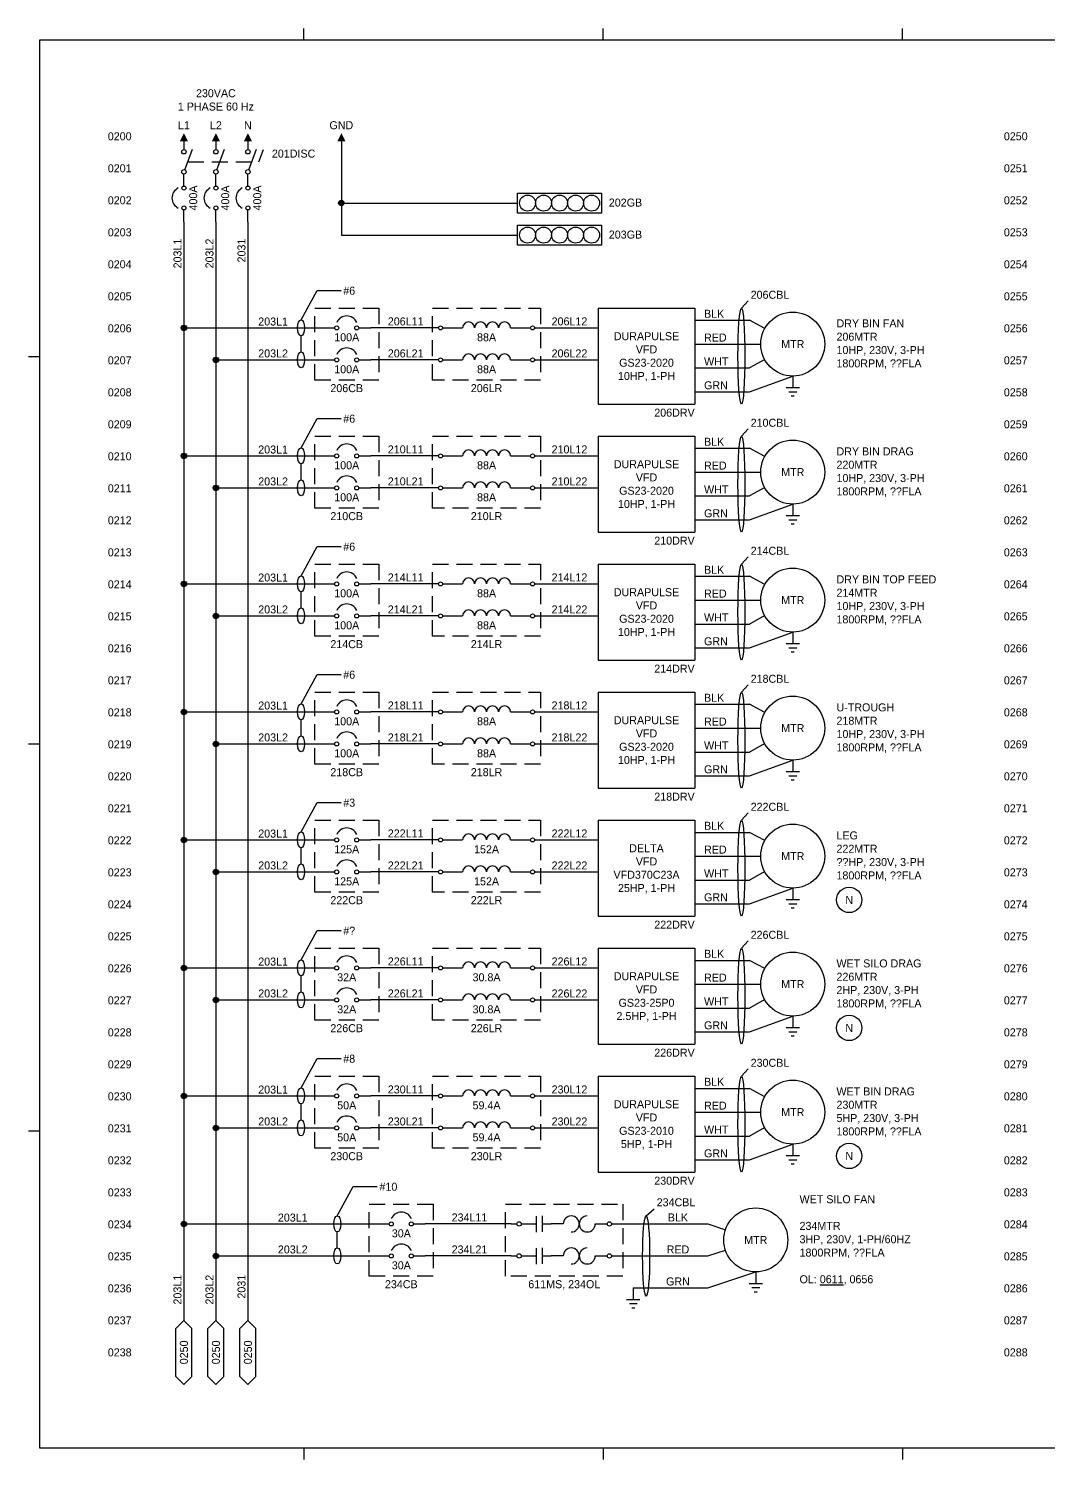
# Model space of a CAD drawing. Header units: inches. Extents: x -0.2 to 34.2, y -0.2 to 22.2.
# Drawn here: x -0.18 to 15.76, y -0.18 to 22.18 of the extents above; entities that cross this region are included whole.
import ezdxf
from ezdxf.enums import TextEntityAlignment as Align

# ---------------------------------------------------------------- set-up
doc = ezdxf.new("R2010")
doc.units = ezdxf.units.IN
doc.header["$MEASUREMENT"] = 0
doc.linetypes.add('DASHED2', pattern=[0.375, 0.25, -0.125])
for name, color, linetype in [('ATTRIBUTE', 3, 'Continuous'), ('ATTRIBUTES', 1, 'Continuous'), ('GRAPHIC', 2, 'Continuous'), ('TITLE BLOCK', 8, 'Continuous')]:
    doc.layers.add(name, color=color, linetype=linetype)

# ---------------------------------------------------------------- blocks, each defined once
blk = doc.blocks.new('*U3')
at = {"color": 4}
for s, p in [('0200', (1.247, -1.506)), ('0250', (15.247, -1.506)), ('0201', (1.247, -2.006)), ('0251', (15.247, -2.006)), ('0202', (1.247, -2.506)), ('0252', (15.247, -2.506)), ('0203', (1.247, -3.006)), ('0253', (15.247, -3.006)), ('0204', (1.247, -3.506)), ('0254', (15.247, -3.506)), ('0205', (1.247, -4.006)), ('0255', (15.247, -4.006)), ('0206', (1.247, -4.506)), ('0256', (15.247, -4.506)), ('0207', (1.247, -5.006)), ('0257', (15.247, -5.006)), ('0208', (1.247, -5.506)), ('0258', (15.247, -5.506)), ('0209', (1.247, -6.006)), ('0259', (15.247, -6.006)), ('0210', (1.247, -6.506)), ('0260', (15.247, -6.506)), ('0211', (1.247, -7.006)), ('0261', (15.247, -7.006)), ('0212', (1.247, -7.506)), ('0262', (15.247, -7.506)), ('0213', (1.247, -8.006)), ('0263', (15.247, -8.006)), ('0214', (1.247, -8.506)), ('0264', (15.247, -8.506)), ('0215', (1.247, -9.006)), ('0265', (15.247, -9.006)), ('0216', (1.247, -9.506)), ('0266', (15.247, -9.506)), ('0217', (1.247, -10.006)), ('0267', (15.247, -10.006)), ('0218', (1.247, -10.506)), ('0268', (15.247, -10.506)), ('0219', (1.247, -11.006)), ('0269', (15.247, -11.006)), ('0220', (1.247, -11.506)), ('0270', (15.247, -11.506)), ('0221', (1.247, -12.006)), ('0271', (15.247, -12.006)), ('0222', (1.247, -12.506)), ('0272', (15.247, -12.506)), ('0223', (1.247, -13.006)), ('0273', (15.247, -13.006)), ('0224', (1.247, -13.506)), ('0274', (15.247, -13.506)), ('0225', (1.247, -14.006)), ('0275', (15.247, -14.006)), ('0226', (1.247, -14.506)), ('0276', (15.247, -14.506)), ('0227', (1.247, -15.006)), ('0277', (15.247, -15.006)), ('0228', (1.247, -15.506)), ('0278', (15.247, -15.506)), ('0229', (1.247, -16.006)), ('0279', (15.247, -16.006)), ('0230', (1.247, -16.506)), ('0280', (15.247, -16.506)), ('0231', (1.247, -17.006)), ('0281', (15.247, -17.006)), ('0232', (1.247, -17.506)), ('0282', (15.247, -17.506)), ('0233', (1.247, -18.006)), ('0283', (15.247, -18.006)), ('0234', (1.247, -18.506)), ('0284', (15.247, -18.506)), ('0235', (1.247, -19.006)), ('0285', (15.247, -19.006)), ('0236', (1.247, -19.506)), ('0286', (15.247, -19.506)), ('0237', (1.247, -20.006)), ('0287', (15.247, -20.006)), ('0238', (1.247, -20.506)), ('0288', (15.247, -20.506))]:
    blk.add_text(s, height=0.125, dxfattribs=at).set_placement(p, align=Align.MIDDLE_CENTER)
blk = doc.blocks.new('WIRE NODE')
h = blk.add_hatch(color=256)
edge = h.paths.add_edge_path()
edge.add_arc((0, 0), 0.0428, 0, 360)
blk.add_circle((0, 0), 0.0428)
blk = doc.blocks.new('_PTR3PHU')
at = {"layer": 'GRAPHIC'}
blk.add_solid([(-0.062, 0), (0.063, 0), (0.001, 0.125)], dxfattribs=at)
at = {"layer": 'ATTRIBUTES'}
blk.add_attdef('WIRENO', text='', height=0.125, dxfattribs=at).set_placement((0, 0.25), align=Align.MIDDLE)
at = {"layer": 'ATTRIBUTES', "flags": 3}
blk.add_attdef('CONNECTION', (0, 0), '', height=0.125, dxfattribs=at)
at = {"layer": 'ATTRIBUTES'}
blk.add_attdef('TERMNO', (0.147, -0.188), '', height=0.125, dxfattribs=at)
blk = doc.blocks.new('_GBUS')
at = {"layer": 'GRAPHIC'}
blk.add_lwpolyline([(-0.00025, -0.15625), (-0.00025, 0.15625), (1.31225, 0.15625), (1.31225, -0.15625)], close=True, dxfattribs=at)
for centre in [(0.156, 0), (0.406, 0), (0.656, 0), (0.906, 0), (1.156, 0)]:
    blk.add_circle(centre, 0.125, dxfattribs=at)
at = {"layer": 'ATTRIBUTES'}
for p in [(1.31225, 0.437495), (1.31225, 0.28125)]:
    blk.add_attdef('DESCRIPTION', p, '', height=0.125, dxfattribs=at)
blk.add_attdef('DESCRIPTOR', text='', height=0.125, dxfattribs=at).set_placement((-0.219, -0.0625), align=Align.RIGHT)
blk = doc.blocks.new('_LDISCV')
at = {"layer": 'GRAPHIC'}
for p, q in [((0.013, -0.315), (0.136, 0.005)), ((0.513, -0.315), (0.636, 0.005)), ((1.013, -0.315), (1.136, 0.005))]:
    blk.add_line(p, q, dxfattribs=at)
at = {"layer": 'GRAPHIC', "linetype": 'DASHED2'}
for p, q in [((1.172, -0.189), (1.243, 0.003)), ((0.061, -0.189), (1.172, -0.189))]:
    blk.add_line(p, q, dxfattribs=at)
at = {"layer": 'GRAPHIC'}
for centre in [(0, -0.034), (0.5, -0.034), (1, -0.034), (0, -0.347), (0.5, -0.347), (1, -0.347)]:
    blk.add_circle(centre, 0.0344, dxfattribs=at)
at = {"layer": 'ATTRIBUTES'}
for tag, p in [('DESCRIPTOR', (1.375, -0.125)), ('RATING', (1.375, -0.312))]:
    blk.add_attdef(tag, p, '', height=0.125, dxfattribs=at)
blk = doc.blocks.new('*U16')
at = {"layer": 'TITLE BLOCK'}
for p, q in [((0, -22.002), (0, 0)), ((0, 0), (33.98, 0)), ((4.125, 0), (4.125, 0.176)), ((8.801, 0), (8.801, 0.176)), ((13.476, 0), (13.476, 0.176)), ((0, -4.951), (-0.176, -4.951)), ((0, -11.001), (-0.176, -11.001)), ((0, -17.052), (-0.176, -17.052)), ((33.98, -22.002), (0, -22.002)), ((4.125, -22.002), (4.125, -22.178)), ((8.801, -22.002), (8.801, -22.178)), ((13.476, -22.002), (13.476, -22.178))]:
    blk.add_line(p, q, dxfattribs=at)
at = {"layer": 'ATTRIBUTE'}
for tag, height, p in [('DESDATE', 0.138, (29.855, -20.363)), ('DESCRIPTION1', 0.138, (29.029, -20.894)), ('SHEET', 0.22, (26.554, -21.287)), ('DESCRIPTION2', 0.138, (29.029, -21.117)), ('MACHNAME1', 0.138, (29.029, -21.614)), ('DRAWINGNUM', 0.22, (32.33, -21.7)), ('MACHNAME2', 0.138, (29.029, -21.837))]:
    blk.add_attdef(tag, text='', height=height, dxfattribs=at).set_placement(p, align=Align.MIDDLE)
blk.add_attdef('TOTAL', text='', height=0.22, dxfattribs=at).set_placement((26.554, -21.837), align=Align.MIDDLE_CENTER)
blk = doc.blocks.new('BREAKER_2_POLE')
at = {"layer": 'GRAPHIC'}
for p, q in [((0, 0), (0.188, 0)), ((0.563, 0), (0.75, 0)), ((0, -0.5), (0.188, -0.5)), ((0.563, -0.5), (0.75, -0.5))]:
    blk.add_line(p, q, dxfattribs=at)
at = {"layer": 'GRAPHIC', "linetype": 'DASHED2'}
blk.add_lwpolyline([(-0.125, 0.309), (0.875, 0.309), (0.875, -0.816), (-0.125, -0.816)], close=True, dxfattribs=at)
at = {"layer": 'GRAPHIC'}
for centre in [(0.219, 0), (0.531, 0), (0.219, -0.5), (0.531, -0.5)]:
    blk.add_circle(centre, 0.0312, dxfattribs=at)
for centre in [(0.375, 0.014), (0.375, -0.486)]:
    blk.add_arc(centre, 0.173, 25, 155, dxfattribs=at)
at = {"color": 1}
for tag, p in [('RATING1', (0.375, -0.146)), ('RATING2', (0.375, -0.646)), ('DEVICE_NUMBER', (0.375, -0.941))]:
    blk.add_attdef(tag, text='', height=0.125, dxfattribs=at).set_placement(p, align=Align.MIDDLE_CENTER)
blk = doc.blocks.new('*U22')
at = {"layer": 'GRAPHIC'}
for p, q in [((0.031, 0), (0.344, 0)), ((1.094, 0), (1.406, 0)), ((0.031, -0.5), (0.344, -0.5)), ((1.094, -0.5), (1.406, -0.5))]:
    blk.add_line(p, q, dxfattribs=at)
at = {"layer": 'GRAPHIC', "linetype": 'DASHED2'}
blk.add_lwpolyline([(-0.125, 0.309), (1.563, 0.309), (1.563, -0.816), (-0.125, -0.816)], close=True, dxfattribs=at)
at = {"layer": 'GRAPHIC'}
for centre in [(0, 0), (1.438, 0), (0, -0.5), (1.438, -0.5)]:
    blk.add_circle(centre, 0.0312, dxfattribs=at)
for centre in [(0.438, 0), (0.625, 0), (0.812, 0), (1, 0), (0.438, -0.5), (0.625, -0.5), (0.812, -0.5), (1, -0.5)]:
    blk.add_arc(centre, 0.0938, 0, 180, dxfattribs=at)
at = {"color": 1}
for tag, p in [('RATING1', (0.719, -0.146)), ('RATING2', (0.719, -0.646)), ('DEVICE_NUMBER', (0.719, -0.941))]:
    blk.add_attdef(tag, text='', height=0.125, dxfattribs=at).set_placement(p, align=Align.MIDDLE_CENTER)
blk = doc.blocks.new('MS_2_POLE')
at = {"layer": 'GRAPHIC'}
for p, q in [((0, 0), (0.09, 0)), ((0.157, 0), (0.389, 0)), ((0.389, 0.124), (0.389, -0.126)), ((0.482, 0.125), (0.482, -0.125)), ((0.482, 0), (0.626, 0)), ((0.814, 0), (0.626, 0)), ((1.313, 0), (1.5, 0)), ((1.567, 0), (1.657, 0)), ((0.389, -0.376), (0.389, -0.626)), ((0.482, -0.375), (0.482, -0.625)), ((0, -0.5), (0.09, -0.5)), ((0.157, -0.5), (0.389, -0.5)), ((0.482, -0.5), (0.626, -0.5)), ((0.814, -0.5), (0.626, -0.5)), ((1.313, -0.5), (1.5, -0.5)), ((1.567, -0.5), (1.657, -0.5))]:
    blk.add_line(p, q, dxfattribs=at)
at = {"layer": 'GRAPHIC', "linetype": 'DASHED2'}
blk.add_lwpolyline([(-0.088, 0.309), (1.745, 0.309), (1.745, -0.816), (-0.088, -0.816)], close=True, dxfattribs=at)
at = {"layer": 'GRAPHIC'}
for centre in [(0.124, 0), (1.534, 0), (0.124, -0.5), (1.534, -0.5)]:
    blk.add_circle(centre, 0.0336, dxfattribs=at)
for centre, start, end in [((0.938, 0), 270, 180), ((1.188, 0), 90, 0), ((0.938, -0.5), 270, 180), ((1.188, -0.5), 90, 0)]:
    blk.add_arc(centre, 0.125, start, end, dxfattribs=at)
at = {"color": 1}
blk.add_attdef('DEVICE_NUMBER', text='', height=0.125, dxfattribs=at).set_placement((0.829, -0.941), align=Align.MIDDLE_CENTER)
blk = doc.blocks.new('GROUND SYMBOL')
at = {"layer": 'GRAPHIC'}
for p, q in [((0, 0), (0, -0.178)), ((-0.105, -0.178), (0.105, -0.178)), ((-0.061, -0.243), (0.061, -0.243)), ((-0.023, -0.308), (0.023, -0.308))]:
    blk.add_line(p, q, dxfattribs=at)
blk = doc.blocks.new('A$C005E71B8')
at = {"layer": 'GRAPHIC', "linetype": 'Continuous'}
blk.add_circle((0.5, 0), 0.5, dxfattribs=at)
blk.add_blockref('GROUND SYMBOL', (0.5, -0.5))
at = {"layer": 'ATTRIBUTES'}
blk.add_text('MTR', height=0.125, dxfattribs=at).set_placement((0.5, 0), align=Align.MIDDLE_CENTER)
blk = doc.blocks.new('WIRE REFERENCE')
at = {"color": 4}
for p, q in [((0.125, 0.125), (0, 0)), ((0.125, -0.125), (0, 0)), ((0.125, 0.125), (0.875, 0.125)), ((0.875, 0.125), (1, 0)), ((0.875, -0.125), (1, 0)), ((0.125, -0.125), (0.875, -0.125))]:
    blk.add_line(p, q, dxfattribs=at)
blk.add_attdef('LNXXXX', text='', height=0.125, dxfattribs=at).set_placement((0.5, 0), align=Align.MIDDLE_CENTER)
blk = doc.blocks.new('BREAKER_3_POLE')
at = {"layer": 'GRAPHIC'}
for p, q in [((0, 0.562), (0, 0.75)), ((0.5, 0.562), (0.5, 0.75)), ((1, 0.562), (1, 0.75)), ((0, 0), (0, 0.188)), ((0.5, 0), (0.5, 0.188)), ((1, 0), (1, 0.188))]:
    blk.add_line(p, q, dxfattribs=at)
for centre in [(0, 0.531), (0.5, 0.531), (1, 0.531), (0, 0.219), (0.5, 0.219), (1, 0.219)]:
    blk.add_circle(centre, 0.0312, dxfattribs=at)
for centre in [(-0.014, 0.375), (0.486, 0.375), (0.986, 0.375)]:
    blk.add_arc(centre, 0.173, 115, 245, dxfattribs=at)
at = {"color": 1}
for p in [(0.146, 0.375), (0.646, 0.375), (1.146, 0.375)]:
    blk.add_attdef('400A', text='', height=0.125, rotation=90, dxfattribs=at).set_placement(p, align=Align.MIDDLE_CENTER)
blk = doc.blocks.new('DURAPULSE_GS23_VFD')
at = {"color": 2}
for p, q in [((0, 0.309), (1.506, 0.309)), ((0, 0.309), (0, -1.189)), ((1.506, 0.309), (1.506, -1.189)), ((0, -1.189), (1.506, -1.189))]:
    blk.add_line(p, q, dxfattribs=at)
at = {"color": 1}
blk.add_text('VFD', height=0.125, dxfattribs=at).set_placement((0.753, -0.336), align=Align.MIDDLE_CENTER)
for tag, p in [('MANUFACTURER', (0.753, -0.129)), ('MODEL', (0.753, -0.544)), ('HP', (0.753, -0.751))]:
    blk.add_attdef(tag, text='', height=0.125, dxfattribs=at).set_placement(p, align=Align.MIDDLE_CENTER)
blk.add_attdef('DEVICE_NUMBER', text='', height=0.125, dxfattribs=at).set_placement((1.506, -1.261), align=Align.TOP_RIGHT)
blk = doc.blocks.new('NORTH_CABINET')
at = {"linetype": 'Continuous'}
blk.add_circle((0, 0), 0.198, dxfattribs=at)
blk.add_text('N', height=0.125, dxfattribs=at).set_placement((0, 0), align=Align.MIDDLE)

msp = doc.modelspace()

# ---------------------------------------------------------------- linework, layer by layer
for p, q in [((2.25, 20.419), (2.25, 20.288)), ((2.75, 20.419), (2.75, 20.288)), ((3.25, 20.419), (3.25, 20.288)), ((4.71, 20.419), (4.71, 18.953)), ((4.71, 19.453), (7.464, 19.453)), ((2.25, 19.157), (2.25, 1.996)), ((2.75, 19.157), (2.75, 1.996)), ((3.25, 19.157), (3.25, 1.996)), ((4.71, 18.953), (7.464, 18.953)), ((4.081, 17.627), (4.331, 18.085)), ((4.331, 18.085), (4.706, 18.085)), ((10.961, 17.809), (11.065, 17.925)), ((2.25, 17.502), (4.419, 17.502)), ((6.229, 17.502), (5.169, 17.502)), ((7.731, 17.502), (8.727, 17.502)), ((10.231, 17.621), (11.089, 17.621)), ((11.325, 17.491), (11.089, 17.621)), ((4.081, 17.127), (4.081, 17.377)), ((10.231, 17.249), (11.263, 17.249)), ((2.75, 17.002), (4.419, 17.002)), ((6.229, 17.002), (5.169, 17.002)), ((7.731, 17.002), (8.727, 17.002)), ((11.325, 17.007), (11.089, 16.876)), ((10.231, 16.876), (11.089, 16.876)), ((11.089, 16.504), (11.763, 16.749)), ((10.231, 16.504), (11.089, 16.504)), ((4.081, 15.627), (4.331, 16.085)), ((4.331, 16.085), (4.706, 16.085)), ((10.961, 15.809), (11.065, 15.925)), ((2.25, 15.502), (4.419, 15.502)), ((6.229, 15.502), (5.169, 15.502)), ((7.731, 15.502), (8.727, 15.502)), ((10.231, 15.621), (11.089, 15.621)), ((11.325, 15.491), (11.089, 15.621)), ((4.081, 15.127), (4.081, 15.377)), ((10.231, 15.249), (11.263, 15.249)), ((2.75, 15.002), (4.419, 15.002)), ((6.229, 15.002), (5.169, 15.002)), ((7.731, 15.002), (8.727, 15.002)), ((11.325, 15.007), (11.089, 14.876)), ((10.231, 14.876), (11.089, 14.876)), ((11.089, 14.504), (11.763, 14.749)), ((10.231, 14.504), (11.089, 14.504)), ((4.081, 13.627), (4.331, 14.085)), ((4.331, 14.085), (4.706, 14.085)), ((10.961, 13.809), (11.065, 13.925)), ((2.25, 13.502), (4.419, 13.502)), ((6.229, 13.502), (5.169, 13.502)), ((7.731, 13.502), (8.727, 13.502)), ((10.231, 13.621), (11.089, 13.621)), ((11.325, 13.491), (11.089, 13.621)), ((4.081, 13.127), (4.081, 13.377)), ((10.231, 13.249), (11.263, 13.249)), ((2.75, 13.002), (4.419, 13.002)), ((6.229, 13.002), (5.169, 13.002)), ((7.731, 13.002), (8.727, 13.002)), ((11.325, 13.007), (11.089, 12.876)), ((10.231, 12.876), (11.089, 12.876)), ((11.089, 12.504), (11.763, 12.749)), ((10.231, 12.504), (11.089, 12.504)), ((4.081, 11.627), (4.331, 12.085)), ((4.331, 12.085), (4.706, 12.085)), ((10.961, 11.809), (11.065, 11.925)), ((2.25, 11.502), (4.419, 11.502)), ((6.229, 11.502), (5.169, 11.502)), ((7.731, 11.502), (8.727, 11.502)), ((10.231, 11.621), (11.089, 11.621)), ((11.325, 11.491), (11.089, 11.621)), ((4.081, 11.127), (4.081, 11.377)), ((10.231, 11.249), (11.263, 11.249)), ((2.75, 11.002), (4.419, 11.002)), ((6.229, 11.002), (5.169, 11.002)), ((7.731, 11.002), (8.727, 11.002)), ((11.325, 11.007), (11.089, 10.876)), ((10.231, 10.876), (11.089, 10.876)), ((11.089, 10.504), (11.763, 10.749)), ((10.231, 10.504), (11.089, 10.504)), ((4.081, 9.627), (4.331, 10.085)), ((4.331, 10.085), (4.706, 10.085)), ((10.961, 9.809), (11.065, 9.925)), ((10.231, 9.621), (11.089, 9.621)), ((11.325, 9.491), (11.089, 9.621)), ((2.25, 9.502), (4.419, 9.502)), ((6.229, 9.502), (5.169, 9.502)), ((7.731, 9.502), (8.727, 9.502)), ((4.081, 9.127), (4.081, 9.377)), ((10.231, 9.249), (11.263, 9.249)), ((2.75, 9.002), (4.419, 9.002)), ((6.229, 9.002), (5.169, 9.002)), ((7.731, 9.002), (8.727, 9.002)), ((11.325, 9.007), (11.089, 8.876)), ((10.231, 8.876), (11.089, 8.876)), ((11.089, 8.504), (11.763, 8.749)), ((10.231, 8.504), (11.089, 8.504)), ((4.081, 7.627), (4.331, 8.085)), ((4.331, 8.085), (4.706, 8.085)), ((10.961, 7.809), (11.065, 7.925)), ((10.231, 7.621), (11.089, 7.621)), ((11.325, 7.491), (11.089, 7.621)), ((2.25, 7.502), (4.419, 7.502)), ((4.081, 7.127), (4.081, 7.377)), ((6.229, 7.502), (5.169, 7.502)), ((7.731, 7.502), (8.727, 7.502)), ((10.231, 7.249), (11.263, 7.249)), ((2.75, 7.002), (4.419, 7.002)), ((6.229, 7.002), (5.169, 7.002)), ((7.731, 7.002), (8.727, 7.002)), ((11.325, 7.007), (11.089, 6.876)), ((10.231, 6.876), (11.089, 6.876)), ((11.089, 6.504), (11.763, 6.749)), ((10.231, 6.504), (11.089, 6.504)), ((4.081, 5.627), (4.331, 6.085)), ((4.331, 6.085), (4.706, 6.085)), ((10.961, 5.809), (11.065, 5.925)), ((10.231, 5.621), (11.089, 5.621)), ((11.325, 5.491), (11.089, 5.621)), ((2.25, 5.502), (4.419, 5.502)), ((4.081, 5.127), (4.081, 5.377)), ((6.229, 5.502), (5.169, 5.502)), ((7.731, 5.502), (8.727, 5.502)), ((10.231, 5.249), (11.263, 5.249)), ((2.75, 5.002), (4.419, 5.002)), ((6.229, 5.002), (5.169, 5.002)), ((7.731, 5.002), (8.727, 5.002)), ((11.325, 5.007), (11.089, 4.876)), ((10.231, 4.876), (11.089, 4.876)), ((11.089, 4.504), (11.763, 4.749)), ((10.231, 4.504), (11.089, 4.504)), ((4.647, 3.627), (4.897, 4.085)), ((4.897, 4.085), (5.272, 4.085)), ((9.472, 3.629), (9.597, 3.736)), ((2.25, 3.502), (5.272, 3.502)), ((4.647, 3.127), (4.647, 3.377)), ((7.364, 3.502), (6.022, 3.502)), ((9.021, 3.502), (10.435, 3.502)), ((10.435, 3.502), (10.711, 3.41)), ((2.75, 3.002), (5.272, 3.002)), ((7.364, 3.002), (6.022, 3.002)), ((9.021, 3.002), (10.435, 3.002)), ((10.435, 3.002), (10.711, 3.094)), ((10.435, 2.502), (11.185, 2.752)), ((9.271, 2.502), (10.435, 2.502))]:
    msp.add_line(p, q)
for centre, major_axis, ratio in [((10.961, 17.062), (0, 0.746), 0.073211), ((4.081, 17.502), (0, 0.125), 0.437098), ((4.081, 17.002), (0, 0.125), 0.437098), ((10.961, 15.062), (0, 0.746), 0.073211), ((4.081, 15.502), (0, 0.125), 0.437098), ((4.081, 15.002), (0, 0.125), 0.437098), ((10.961, 13.062), (0, 0.746), 0.073211), ((4.081, 13.502), (0, 0.125), 0.437098), ((4.081, 13.002), (0, 0.125), 0.437098), ((4.081, 11.502), (0, 0.125), 0.437098), ((10.961, 11.062), (0, 0.746), 0.073211), ((4.081, 11.002), (0, 0.125), 0.437098), ((4.081, 9.502), (0, 0.125), 0.437098), ((10.961, 9.062), (0, 0.746), 0.073211), ((4.081, 9.002), (0, 0.125), 0.437098), ((4.081, 7.502), (0, 0.125), 0.437098), ((10.961, 7.062), (0, 0.746), 0.073211), ((4.081, 7.002), (0, 0.125), 0.437098), ((4.081, 5.502), (0, 0.125), 0.437098), ((10.961, 5.062), (0, 0.746), 0.073211), ((4.081, 5.002), (0, 0.125), 0.437098), ((4.647, 3.502), (0, 0.125), 0.437098), ((9.472, 3.002), (0, 0.626), 0.087229), ((4.647, 3.002), (0, 0.125), 0.437098)]:
    msp.add_ellipse(centre, major_axis=major_axis, ratio=ratio)

# ---------------------------------------------------------------- block references
for name, p in [('*U16', (0, 22.002)), ('*U3', (0, 22.002)), ('WIRE NODE', (4.71, 19.453)), ('A$C005E71B8', (11.263, 17.249)), ('WIRE NODE', (2.25, 17.502)), ('WIRE NODE', (2.75, 17.002)), ('A$C005E71B8', (11.263, 15.249)), ('WIRE NODE', (2.25, 15.502)), ('WIRE NODE', (2.75, 15.002)), ('A$C005E71B8', (11.263, 13.249)), ('WIRE NODE', (2.25, 13.502)), ('WIRE NODE', (2.75, 13.002)), ('A$C005E71B8', (11.263, 11.249)), ('WIRE NODE', (2.25, 11.502)), ('WIRE NODE', (2.75, 11.002)), ('A$C005E71B8', (11.263, 9.249)), ('WIRE NODE', (2.25, 9.502)), ('WIRE NODE', (2.75, 9.002)), ('NORTH_CABINET', (12.645, 8.565)), ('A$C005E71B8', (11.263, 7.249)), ('WIRE NODE', (2.25, 7.502)), ('WIRE NODE', (2.75, 7.002)), ('NORTH_CABINET', (12.645, 6.565)), ('A$C005E71B8', (11.263, 5.249)), ('WIRE NODE', (2.25, 5.502)), ('WIRE NODE', (2.75, 5.002)), ('NORTH_CABINET', (12.645, 4.565)), ('A$C005E71B8', (10.685, 3.252)), ('WIRE NODE', (2.25, 3.502)), ('WIRE NODE', (2.75, 3.002)), ('GROUND SYMBOL', (9.271, 2.502))]:
    msp.add_blockref(name, p)
for name, p, values in [('_PTR3PHU', (2.25, 20.419), {'WIRENO': 'L1'}), ('_PTR3PHU', (2.75, 20.419), {'WIRENO': 'L2'}), ('_PTR3PHU', (3.25, 20.419), {'WIRENO': 'N'}), ('_PTR3PHU', (4.71, 20.419), {'WIRENO': 'GND'}), ('_LDISCV', (2.25, 20.288), {'DESCRIPTOR': '201DISC'}), ('BREAKER_2_POLE', (4.419, 17.502), {'RATING1': '100A', 'RATING2': '100A', 'DEVICE_NUMBER': '206CB'}), ('*U22', (6.26, 17.502), {'DEVICE_NUMBER': '206LR', 'RATING1': '88A', 'RATING2': '88A'}), ('DURAPULSE_GS23_VFD', (8.725, 17.502), {'MANUFACTURER': 'DURAPULSE', 'MODEL': 'GS23-2020', 'HP': '10HP, 1-PH', 'DEVICE_NUMBER': '206DRV'}), ('BREAKER_2_POLE', (4.419, 15.502), {'RATING1': '100A', 'RATING2': '100A', 'DEVICE_NUMBER': '210CB'}), ('*U22', (6.26, 15.502), {'DEVICE_NUMBER': '210LR', 'RATING1': '88A', 'RATING2': '88A'}), ('DURAPULSE_GS23_VFD', (8.725, 15.502), {'MANUFACTURER': 'DURAPULSE', 'MODEL': 'GS23-2020', 'HP': '10HP, 1-PH', 'DEVICE_NUMBER': '210DRV'}), ('BREAKER_2_POLE', (4.419, 13.502), {'RATING1': '100A', 'RATING2': '100A', 'DEVICE_NUMBER': '214CB'}), ('*U22', (6.26, 13.502), {'DEVICE_NUMBER': '214LR', 'RATING1': '88A', 'RATING2': '88A'}), ('DURAPULSE_GS23_VFD', (8.725, 13.502), {'MANUFACTURER': 'DURAPULSE', 'MODEL': 'GS23-2020', 'HP': '10HP, 1-PH', 'DEVICE_NUMBER': '214DRV'}), ('BREAKER_2_POLE', (4.419, 11.502), {'RATING1': '100A', 'RATING2': '100A', 'DEVICE_NUMBER': '218CB'}), ('*U22', (6.26, 11.502), {'DEVICE_NUMBER': '218LR', 'RATING1': '88A', 'RATING2': '88A'}), ('DURAPULSE_GS23_VFD', (8.725, 11.502), {'MANUFACTURER': 'DURAPULSE', 'MODEL': 'GS23-2020', 'HP': '10HP, 1-PH', 'DEVICE_NUMBER': '218DRV'}), ('BREAKER_2_POLE', (4.419, 9.502), {'RATING1': '125A', 'RATING2': '125A', 'DEVICE_NUMBER': '222CB'}), ('*U22', (6.26, 9.502), {'DEVICE_NUMBER': '222LR', 'RATING1': '152A', 'RATING2': '152A'}), ('DURAPULSE_GS23_VFD', (8.725, 9.502), {'MANUFACTURER': 'DELTA', 'MODEL': 'VFD370C23A', 'HP': '25HP, 1-PH', 'DEVICE_NUMBER': '222DRV'}), ('BREAKER_2_POLE', (4.419, 7.502), {'RATING1': '32A', 'RATING2': '32A', 'DEVICE_NUMBER': '226CB'}), ('*U22', (6.26, 7.502), {'DEVICE_NUMBER': '226LR', 'RATING1': '30.8A', 'RATING2': '30.8A'}), ('DURAPULSE_GS23_VFD', (8.725, 7.502), {'MANUFACTURER': 'DURAPULSE', 'MODEL': 'GS23-25P0', 'HP': '2.5HP, 1-PH', 'DEVICE_NUMBER': '226DRV'}), ('BREAKER_2_POLE', (4.419, 5.502), {'RATING1': '50A', 'RATING2': '50A', 'DEVICE_NUMBER': '230CB'}), ('*U22', (6.26, 5.502), {'DEVICE_NUMBER': '230LR', 'RATING1': '59.4A', 'RATING2': '59.4A'}), ('DURAPULSE_GS23_VFD', (8.725, 5.502), {'MANUFACTURER': 'DURAPULSE', 'MODEL': 'GS23-2010', 'HP': '5HP, 1-PH', 'DEVICE_NUMBER': '230DRV'}), ('BREAKER_2_POLE', (5.272, 3.502), {'RATING1': '30A', 'RATING2': '30A', 'DEVICE_NUMBER': '234CB'}), ('MS_2_POLE', (7.364, 3.502), {'DEVICE_NUMBER': '611MS, 234OL'})]:
    msp.add_blockref(name, p).add_auto_attribs(values)
ref = msp.add_blockref('BREAKER_3_POLE', (2.25, 19.157))
ref.add_attrib('400A', '400A', dxfattribs={"color": 1, "height": 0.125, "rotation": 90}).set_placement((3.396, 19.532), align=Align.MIDDLE_CENTER)
ref.add_attrib('400A', '400A', dxfattribs={"color": 1, "height": 0.125, "rotation": 90}).set_placement((2.896, 19.532), align=Align.MIDDLE_CENTER)
ref.add_attrib('400A', '400A', dxfattribs={"color": 1, "height": 0.125, "rotation": 90}).set_placement((2.396, 19.532), align=Align.MIDDLE_CENTER)
ref = msp.add_blockref('_GBUS', (7.464, 19.453))
ref.add_attrib('DESCRIPTION', '202GB', (8.889, 19.398), dxfattribs={"layer": 'ATTRIBUTES', "height": 0.125})
ref = msp.add_blockref('_GBUS', (7.464, 18.953))
ref.add_attrib('DESCRIPTION', '203GB', (8.889, 18.898), dxfattribs={"layer": 'ATTRIBUTES', "height": 0.125})
at = {"rotation": 90}
for p in [(2.25, 0.996), (2.75, 0.996), (3.25, 0.996)]:
    msp.add_blockref('WIRE REFERENCE', p, dxfattribs=at).add_auto_attribs({'LNXXXX': '0250'})

# ---------------------------------------------------------------- texts
for s, p in [('1 PHASE 60 Hz', (2.75, 20.961)), ('230VAC', (2.75, 21.169))]:
    msp.add_text(s, height=0.125).set_placement(p, align=Align.MIDDLE)
for s, p in [('203L1', (2.25, 18.897)), ('203L2', (2.75, 18.897)), ('2031', (3.25, 18.897)), ('203L1', (2.25, 2.708)), ('203L2', (2.75, 2.708)), ('2031', (3.25, 2.708))]:
    msp.add_text(s, height=0.125, rotation=90).set_placement(p, align=Align.BOTTOM_RIGHT)
for s, p in [('#6', (4.74, 17.984)), ('206CBL', (11.105, 17.92)), ('BLK', (10.377, 17.623)), ('RED', (10.377, 17.251)), ('WHT', (10.377, 16.878)), ('GRN', (10.377, 16.506)), ('#6', (4.74, 15.984)), ('210CBL', (11.105, 15.92)), ('BLK', (10.377, 15.623)), ('RED', (10.377, 15.251)), ('WHT', (10.377, 14.878)), ('GRN', (10.377, 14.506)), ('#6', (4.74, 13.984)), ('214CBL', (11.105, 13.92)), ('BLK', (10.377, 13.623)), ('RED', (10.377, 13.251)), ('WHT', (10.377, 12.878)), ('GRN', (10.377, 12.506)), ('#6', (4.74, 11.984)), ('218CBL', (11.105, 11.92)), ('BLK', (10.377, 11.623)), ('RED', (10.377, 11.251)), ('WHT', (10.377, 10.878)), ('GRN', (10.377, 10.506)), ('#3', (4.74, 9.984)), ('222CBL', (11.105, 9.92)), ('BLK', (10.377, 9.623)), ('RED', (10.377, 9.251)), ('WHT', (10.377, 8.878)), ('GRN', (10.377, 8.506)), ('#?', (4.74, 7.984)), ('226CBL', (11.105, 7.92)), ('BLK', (10.377, 7.623)), ('RED', (10.377, 7.251)), ('WHT', (10.377, 6.878)), ('GRN', (10.377, 6.506)), ('#8', (4.74, 5.984)), ('230CBL', (11.105, 5.92)), ('BLK', (10.377, 5.623)), ('RED', (10.377, 5.251)), ('WHT', (10.377, 4.878)), ('GRN', (10.377, 4.506)), ('#10', (5.306, 3.984)), ('234CBL', (9.637, 3.741))]:
    msp.add_text(s, height=0.125).set_placement(p, align=Align.BOTTOM_LEFT)
for s, p in [('203L1', (3.644, 17.502)), ('206L11', (5.715, 17.504)), ('206L12', (8.274, 17.504)), ('203L2', (3.644, 17.004)), ('206L21', (5.715, 17.004)), ('206L22', (8.274, 17.004)), ('203L1', (3.644, 15.502)), ('210L11', (5.715, 15.504)), ('210L12', (8.274, 15.504)), ('203L2', (3.644, 15.004)), ('210L21', (5.715, 15.004)), ('210L22', (8.274, 15.004)), ('203L1', (3.644, 13.502)), ('214L11', (5.715, 13.504)), ('214L12', (8.274, 13.504)), ('203L2', (3.644, 13.004)), ('214L21', (5.715, 13.004)), ('214L22', (8.274, 13.004)), ('203L1', (3.644, 11.502)), ('218L11', (5.715, 11.504)), ('218L12', (8.274, 11.504)), ('203L2', (3.644, 11.004)), ('218L21', (5.715, 11.004)), ('218L22', (8.274, 11.004)), ('203L1', (3.644, 9.502)), ('222L11', (5.715, 9.504)), ('222L12', (8.274, 9.504)), ('203L2', (3.644, 9.004)), ('222L21', (5.715, 9.004)), ('222L22', (8.274, 9.004)), ('203L1', (3.644, 7.502)), ('226L11', (5.715, 7.504)), ('226L12', (8.274, 7.504)), ('203L2', (3.644, 7.004)), ('226L21', (5.715, 7.004)), ('226L22', (8.274, 7.004)), ('203L1', (3.644, 5.502)), ('230L11', (5.715, 5.504)), ('230L12', (8.274, 5.504)), ('203L2', (3.644, 5.004)), ('230L21', (5.715, 5.004)), ('230L22', (8.274, 5.004)), ('203L1', (3.951, 3.502)), ('234L11', (6.712, 3.504)), ('BLK', (9.969, 3.504)), ('203L2', (3.951, 3.004)), ('234L21', (6.712, 3.004)), ('RED', (9.969, 3.004)), ('GRN', (9.969, 2.504))]:
    msp.add_text(s, height=0.125).set_placement(p, align=Align.BOTTOM_CENTER)
at = {"char_height": 0.125, "width": 3.19975, "attachment_point": 4}
for s, insert in [('\\A1;DRY BIN FAN\\P206MTR\\P10HP, 230V, 3-PH\\P1800RPM, ??FLA', (12.446, 17.249)), ('\\A1;DRY BIN DRAG\\P220MTR\\P10HP, 230V, 3-PH\\P1800RPM, ??FLA', (12.446, 15.249)), ('\\A1;DRY BIN TOP FEED\\P214MTR\\P10HP, 230V, 3-PH\\P1800RPM, ??FLA', (12.446, 13.249)), ('\\A1;U-TROUGH\\P218MTR\\P10HP, 230V, 3-PH\\P1800RPM, ??FLA', (12.446, 11.249)), ('\\A1;LEG\\P222MTR\\P??HP, 230V, 3-PH\\P1800RPM, ??FLA', (12.446, 9.249)), ('\\A1;WET SILO DRAG\\P226MTR\\P2HP, 230V, 3-PH\\P1800RPM, ??FLA', (12.446, 7.249)), ('\\A1;WET BIN DRAG\\P230MTR\\P5HP, 230V, 3-PH\\P1800RPM, ??FLA', (12.446, 5.249)), ('\\A1;WET SILO FAN\\P\\P234MTR\\P3HP, 230V, 1-PH/60HZ\\P1800RPM, ??FLA\\P\\POL: {\\L0611}, 0656', (11.869, 3.252))]:
    msp.add_mtext(s, dxfattribs=dict(at, insert=insert))

doc.saveas('drawing.dxf')
